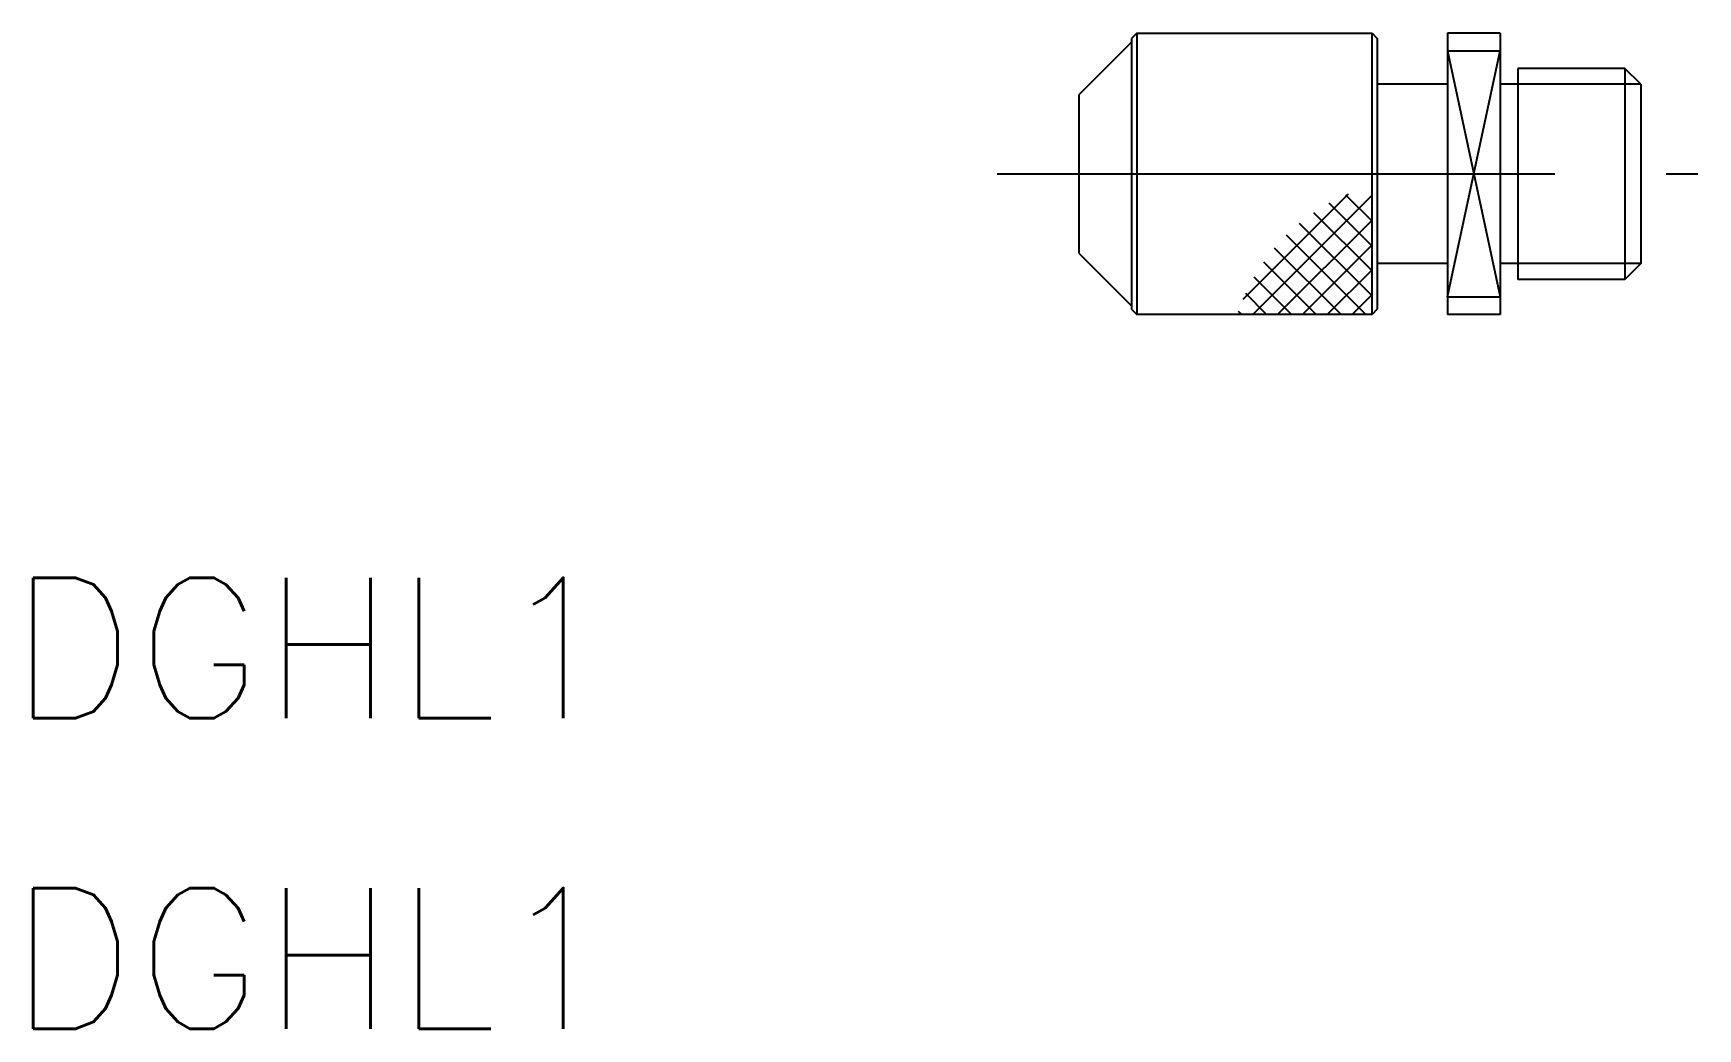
# Model space of a CAD drawing. Extents: x 14.7 to 109.5, y 32.5 to 89.1.
import ezdxf

# ---------------------------------------------------------------- set-up
doc = ezdxf.new("R2010")
doc.units = 0
doc.linetypes.add('CENTER', pattern=[50.8, 31.75, -6.35, 6.35, -6.35])
doc.layers.get('0').update_dxf_attribs({"linetype": 'CONTINUOUS'})
doc.layers.add('CENTER', color=1, linetype='CENTER')
doc.styles.get("Standard").update_dxf_attribs({"font": 'txt.shx'})

msp = doc.modelspace()

# ---------------------------------------------------------------- linework, layer by layer
for p, q in [((77.523, 89.142), (77.223, 88.842)), ((77.523, 89.142), (90.923, 89.142)), ((77.523, 89.142), (77.523, 73.142)), ((90.923, 89.142), (91.223, 88.842)), ((90.923, 73.142), (90.923, 89.142)), ((95.223, 89.142), (95.223, 73.142)), ((98.223, 89.142), (95.223, 89.142)), ((98.223, 89.142), (98.223, 73.142)), ((77.223, 88.642), (74.223, 85.642)), ((77.223, 88.842), (77.223, 73.442)), ((91.223, 88.842), (91.223, 73.442)), ((95.223, 88.142), (98.223, 88.142)), ((95.223, 86.242), (91.223, 86.242)), ((99.223, 86.242), (98.223, 86.242)), ((105.323, 87.142), (99.223, 87.142)), ((99.223, 87.142), (99.223, 75.142)), ((106.223, 86.242), (105.323, 87.142)), ((105.323, 87.142), (105.323, 75.142)), ((106.223, 86.242), (106.223, 76.042)), ((74.223, 85.642), (74.223, 76.642)), ((74.223, 76.642), (77.223, 73.642)), ((95.223, 76.042), (91.223, 76.042)), ((99.223, 76.042), (98.223, 76.042)), ((106.223, 76.042), (105.323, 75.142)), ((105.323, 75.142), (99.223, 75.142)), ((95.223, 74.142), (98.223, 74.142)), ((77.223, 73.442), (77.523, 73.142)), ((90.923, 73.142), (77.523, 73.142)), ((91.223, 73.442), (90.923, 73.142)), ((98.223, 73.142), (95.223, 73.142))]:
    msp.add_line(p, q)
at = {"color": 3, "linetype": 'CONTINUOUS'}
for p, q in [((95.223, 88.142), (98.223, 74.142)), ((95.223, 74.142), (98.223, 88.142)), ((106.223, 86.242), (99.223, 86.242)), ((83.588, 74.011), (89.582, 80.005)), ((84.133, 73.142), (90.923, 79.932)), ((90.923, 78.451), (89.433, 79.941)), ((90.923, 78.451), (89.433, 79.941)), ((90.923, 75.623), (87.612, 78.934)), ((90.923, 77.037), (88.487, 79.473)), ((85.547, 73.142), (90.923, 78.518)), ((90.923, 74.209), (86.803, 78.329)), ((89.161, 73.142), (85.378, 76.926)), ((90.576, 73.142), (86.059, 77.659)), ((86.962, 73.142), (90.923, 77.104)), ((87.747, 73.142), (84.761, 76.129)), ((106.223, 76.042), (99.223, 76.042)), ((86.333, 73.142), (84.21, 75.266)), ((88.376, 73.142), (90.923, 75.69)), ((84.919, 73.142), (83.729, 74.332)), ((89.79, 73.142), (90.923, 74.275)), ((83.505, 73.142), (83.325, 73.322))]:
    msp.add_line(p, q, dxfattribs=at)
at = {"layer": 'CENTER'}
msp.add_line((69.572, 81.142), (109.466, 81.142), dxfattribs=at)

# ---------------------------------------------------------------- texts
for p in [(13.331, 50.17), (13.331, 32.509)]:
    msp.add_text('DGHL1', height=8).set_placement(p)

doc.saveas('drawing.dxf')
